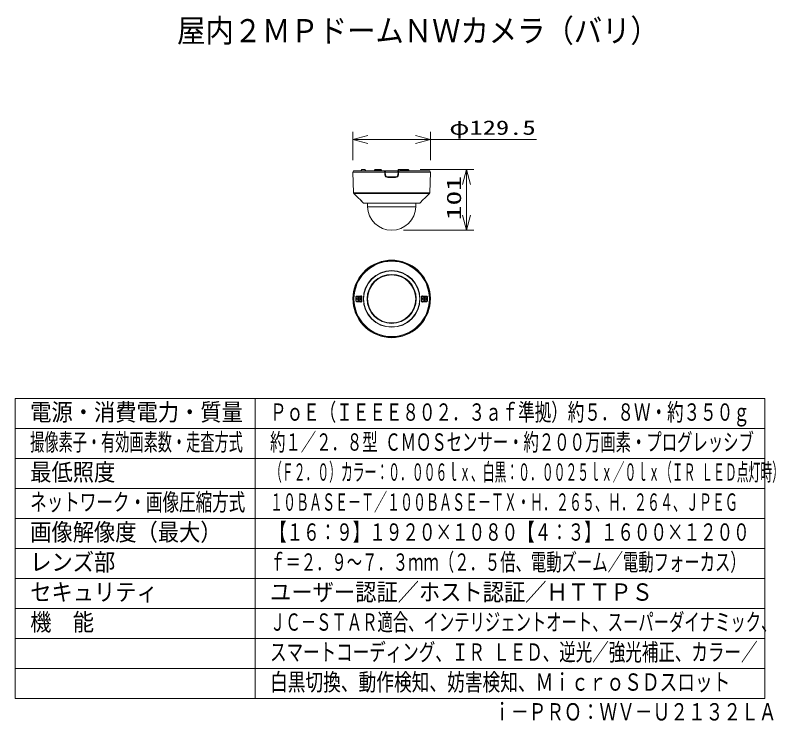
# Model space of a CAD drawing. Units: millimetres on the paper. Extents: x -62 to 64, y -58 to 59.
import ezdxf
from ezdxf.enums import TextEntityAlignment as Align

# ---------------------------------------------------------------- set-up
doc = ezdxf.new("R2010")
doc.units = ezdxf.units.MM
doc.layers.add('0-0_MOJI1', color=7, linetype='Continuous')
doc.layers.add('0-5_相当品', color=4, linetype='Continuous')
for name, color, linetype, lineweight in [('0-1_WAKU', 4, 'Continuous', 9), ('0-2_GAIKEI', 4, 'Continuous', 9), ('0-3_SUNPO', 7, 'Continuous', 9), ('0-4_0', 7, 'Continuous', 9)]:
    doc.layers.add(name, color=color, linetype=linetype, lineweight=lineweight)
doc.styles.add('ＭＳ ゴシック', font='')
doc.styles.get('ＭＳ ゴシック').set_extended_font_data('MS Gothic')

# ---------------------------------------------------------------- blocks, each defined once
blk = doc.blocks.new('_Open30')
at = {"layer": '0-4_0'}
blk.add_line((0, 0), (-1, 0), dxfattribs=at)
blk.add_lwpolyline([(-1, 0.2679), (0, 0), (-1, -0.2679)], dxfattribs=at)

msp = doc.modelspace()

# ---------------------------------------------------------------- linework, layer by layer
at = {"layer": '0-1_WAKU', "color": 3}
for p, q in [((-62.5, -54.618), (-62.5, -4.618)), ((-62.5, -4.618), (62.5, -4.618)), ((-22.5, -54.618), (-22.5, -4.618)), ((62.5, -54.618), (62.5, -4.618)), ((-62.5, -54.618), (62.5, -54.618))]:
    msp.add_line(p, q, dxfattribs=at)
at = {"layer": '0-1_WAKU'}
for p, q in [((-62.5, -9.618), (62.5, -9.618)), ((-62.5, -14.618), (62.5, -14.618)), ((62.5, -19.618), (-62.5, -19.618)), ((62.5, -24.618), (-62.5, -24.618)), ((62.5, -29.618), (-62.5, -29.618)), ((-62.5, -34.618), (62.5, -34.618)), ((-62.5, -39.618), (62.5, -39.618)), ((-62.5, -44.618), (62.5, -44.618)), ((-62.5, -49.618), (62.5, -49.618))]:
    msp.add_line(p, q, dxfattribs=at)
at = {"layer": '0-2_GAIKEI', "color": 7}
for p, q in [((-6.079, 33.345), (-6.185, 33.145)), ((-6.064, 29.681), (-6.185, 33.145)), ((1.373, 33.345), (-6.079, 33.345)), ((6.634, 33.345), (1.555, 33.345)), ((6.62, 29.681), (6.741, 33.145)), ((6.634, 33.345), (6.741, 33.145)), ((-6.064, 29.681), (6.62, 29.681)), ((-5.693, 29.234), (-6.005, 29.546)), ((-5.693, 29.234), (-5.693, 29.241)), ((6.249, 29.234), (6.561, 29.546)), ((6.249, 29.241), (6.249, 29.234)), ((-4.7, 28.256), (-4.711, 28.27)), ((-4.7, 28.256), (-4.7, 28.251)), ((-4.692, 28.244), (-4.691, 28.232)), ((-4.441, 27.982), (-4.691, 28.232)), ((4.962, 27.967), (-4.406, 27.967)), ((-3.732, 27.375), (-3.742, 27.967)), ((4.287, 27.375), (4.298, 27.967)), ((4.997, 27.982), (5.247, 28.232)), ((5.247, 28.232), (5.247, 28.244)), ((5.256, 28.256), (5.253, 28.252)), ((5.255, 28.251), (5.256, 28.256)), ((5.438, 28.449), (5.438, 28.448)), ((-0.869, 18.359), (-0.845, 18.347))]:
    msp.add_line(p, q, dxfattribs=at)
at = {"layer": '0-2_GAIKEI'}
for p, q in [((-6.185, 33.145), (-0.869, 33.145)), ((-4.702, 33.554), (-4.853, 33.345)), ((-4.702, 33.554), (-4.177, 33.554)), ((-4.621, 33.595), (-4.258, 33.595)), ((-4.177, 33.554), (-4.025, 33.345)), ((-2.551, 33.545), (-2.666, 33.345)), ((-2.551, 33.545), (-1.493, 33.545)), ((-2.464, 33.595), (-1.58, 33.595)), ((-1.493, 33.545), (-1.378, 33.345)), ((-0.869, 33.145), (-0.999, 33.345)), ((-0.869, 33.145), (-0.845, 32.69)), ((-0.867, 33.095), (-0.787, 33.095)), ((-0.786, 33.075), (-0.866, 33.075)), ((-0.861, 32.995), (-0.781, 32.995)), ((-0.789, 33.145), (1.345, 33.145)), ((-0.789, 33.145), (-0.766, 32.695)), ((1.345, 33.145), (1.321, 32.695)), ((1.337, 32.995), (1.417, 32.995)), ((1.341, 33.075), (1.421, 33.075)), ((1.342, 33.095), (1.422, 33.095)), ((1.343, 33.107), (1.343, 33.095)), ((1.344, 33.175), (1.344, 33.147)), ((1.369, 33.175), (1.344, 33.175)), ((1.369, 33.175), (1.376, 33.497)), ((1.408, 33.497), (1.376, 33.497)), ((1.425, 33.145), (1.401, 32.69)), ((1.402, 33.175), (1.408, 33.497)), ((1.444, 33.175), (1.402, 33.175)), ((1.555, 33.345), (1.425, 33.145)), ((1.425, 33.145), (6.741, 33.145)), ((1.924, 33.595), (1.474, 33.595)), ((1.67, 33.595), (1.666, 33.345)), ((1.729, 33.595), (1.725, 33.345)), ((1.76, 33.345), (1.762, 33.497)), ((1.946, 33.497), (1.762, 33.497)), ((1.95, 33.345), (1.946, 33.497)), ((2.049, 33.545), (1.949, 33.372)), ((2.049, 33.545), (3.107, 33.545)), ((2.136, 33.595), (3.02, 33.595)), ((3.107, 33.545), (3.222, 33.345)), ((3.26, 33.345), (3.222, 33.345)), ((-0.846, 32.725), (-0.767, 32.725)), ((0.932, 32.325), (-0.376, 32.325)), ((0.932, 32.245), (-0.376, 32.245)), ((-0.361, 32.245), (-0.361, 32.325)), ((-0.303, 32.245), (-0.302, 32.325)), ((-0.022, 32.245), (-0.022, 32.325)), ((0.578, 32.245), (0.578, 32.325)), ((1.208, 32.405), (1.169, 32.405)), ((1.233, 32.355), (1.233, 32.354)), ((1.323, 32.725), (1.402, 32.725)), ((1.329, 32.725), (1.324, 32.456)), ((1.359, 32.518), (1.361, 32.725)), ((-6.005, 29.546), (6.561, 29.546)), ((-4.441, 27.982), (4.997, 27.982)), ((4.287, 27.375), (-3.732, 27.375)), ((-0.789, 18.35), (-0.789, 18.373)), ((-0.766, 18.352), (-0.766, 18.361)), ((-0.376, 18.397), (-0.376, 18.4)), ((0.932, 18.397), (0.932, 18.4)), ((1.345, 18.373), (1.321, 18.361)), ((1.345, 18.35), (1.345, 18.373)), ((2.811, 15.159), (2.814, 15.163)), ((3.656, 14.233), (3.66, 14.235)), ((-3.346, 13.807), (-3.35, 13.81)), ((-5.642, 12.294), (-5.615, 12.267)), ((-5.642, 11.704), (-5.615, 11.731)), ((-5.639, 11.674), (-5.642, 11.704)), ((-5.632, 11.648), (-5.639, 11.674)), ((-5.615, 12.267), (-5.615, 11.731)), ((-4.882, 12.517), (-5.521, 12.483)), ((-5.521, 11.514), (-4.882, 11.481)), ((-4.861, 12.485), (-5.5, 12.452)), ((-5.5, 12.452), (-5.465, 12.416)), ((-5.5, 11.546), (-5.465, 11.581)), ((-5.5, 11.546), (-4.861, 11.513)), ((-4.929, 12.416), (-5.465, 12.416)), ((-5.397, 11.959), (-5.397, 12.039)), ((-5.257, 12.039), (-5.397, 12.039)), ((-5.257, 11.959), (-5.397, 11.959)), ((-5.157, 12.199), (-5.237, 12.199)), ((-5.237, 12.199), (-5.237, 12.059)), ((-5.237, 11.799), (-5.237, 11.939)), ((-5.157, 11.799), (-5.237, 11.799)), ((-5.157, 12.059), (-5.157, 12.199)), ((-5.157, 11.939), (-5.157, 11.799)), ((-4.997, 12.039), (-5.137, 12.039)), ((-4.997, 11.959), (-5.137, 11.959)), ((-4.997, 11.959), (-4.997, 12.039)), ((-4.861, 12.485), (-4.929, 12.416)), ((-4.7, 11.652), (-4.78, 11.731)), ((-4.728, 11.569), (-4.749, 11.548)), ((-3.725, 12.613), (-3.73, 12.613)), ((5.256, 12.346), (5.335, 12.267)), ((5.256, 11.652), (5.335, 11.731)), ((5.335, 12.267), (5.335, 11.731)), ((5.417, 12.485), (5.485, 12.416)), ((5.417, 12.485), (6.056, 12.452)), ((5.417, 11.513), (5.485, 11.581)), ((6.056, 11.546), (5.417, 11.513)), ((5.438, 12.517), (6.077, 12.483)), ((6.077, 11.514), (5.438, 11.481)), ((6.021, 12.416), (5.485, 12.416)), ((6.021, 11.581), (5.485, 11.581)), ((5.553, 11.959), (5.553, 12.039)), ((5.693, 12.039), (5.553, 12.039)), ((5.693, 11.959), (5.553, 11.959)), ((5.793, 12.199), (5.713, 12.199)), ((5.713, 12.199), (5.713, 12.059)), ((5.713, 11.799), (5.713, 11.939)), ((5.793, 11.799), (5.713, 11.799)), ((5.793, 12.059), (5.793, 12.199)), ((5.793, 11.939), (5.793, 11.799)), ((5.953, 12.039), (5.813, 12.039)), ((5.953, 11.959), (5.813, 11.959)), ((5.953, 11.959), (5.953, 12.039)), ((6.056, 12.452), (6.021, 12.416)), ((6.056, 11.546), (6.021, 11.581)), ((6.197, 12.294), (6.17, 12.267)), ((6.17, 12.267), (6.17, 11.731)), ((6.197, 11.704), (6.17, 11.731)), ((0.523, 7.956), (0.524, 7.951)), ((1.748, 8.225), (1.75, 8.22))]:
    msp.add_line(p, q, dxfattribs=at)
for points in [[(1.345, 33.145), (1.243, 33.345), (-0.687, 33.345), (-0.789, 33.145)], [(1.262, 32.381), (1.263, 32.455), (1.223, 32.455)], [(-0.789, 18.373), (-0.766, 18.361), (-0.765, 18.361), (-0.763, 18.36), (-0.751, 18.36), (-0.73, 18.361), (-0.668, 18.368), (-0.533, 18.383), (-0.376, 18.4)], [(1.321, 18.352), (1.321, 18.361), (1.321, 18.361), (1.319, 18.36), (1.306, 18.36), (1.286, 18.361), (1.224, 18.368), (1.089, 18.383), (0.932, 18.4)], [(-5.693, 12.295), (-5.69, 12.329), (-5.681, 12.362), (-5.667, 12.391), (-5.656, 12.408), (-5.644, 12.423), (-5.617, 12.448), (-5.587, 12.466), (-5.555, 12.478), (-5.521, 12.483)], [(-5.521, 11.514), (-5.55, 11.518), (-5.578, 11.527), (-5.606, 11.542), (-5.631, 11.561), (-5.65, 11.582), (-5.667, 11.607), (-5.68, 11.635), (-5.69, 11.668), (-5.693, 11.703)], [(-5.642, 12.294), (-5.639, 12.322), (-5.632, 12.349), (-5.62, 12.374), (-5.605, 12.396), (-5.587, 12.415), (-5.568, 12.429), (-5.552, 12.438), (-5.536, 12.444), (-5.518, 12.449), (-5.5, 12.452)], [(-5.5, 11.546), (-5.529, 11.551), (-5.557, 11.562), (-5.583, 11.579), (-5.606, 11.603), (-5.62, 11.624), (-5.632, 11.648)], [(-4.861, 11.513), (-4.929, 11.581), (-5.465, 11.581)], [(-4.882, 12.517), (-4.85, 12.516), (-4.819, 12.51), (-4.789, 12.499), (-4.76, 12.482), (-4.746, 12.47), (-4.732, 12.456), (-4.716, 12.434), (-4.704, 12.41), (-4.695, 12.382), (-4.692, 12.347)], [(-4.692, 11.65), (-4.695, 11.616), (-4.706, 11.583), (-4.719, 11.559), (-4.735, 11.538), (-4.754, 11.521), (-4.769, 11.51), (-4.784, 11.501), (-4.816, 11.488), (-4.849, 11.482), (-4.882, 11.481)], [(-4.861, 12.485), (-4.825, 12.483), (-4.807, 12.48), (-4.79, 12.474), (-4.774, 12.466), (-4.758, 12.457), (-4.735, 12.436), (-4.724, 12.422), (-4.715, 12.407), (-4.708, 12.392), (-4.704, 12.375), (-4.7, 12.346)], [(-4.749, 11.548), (-4.773, 11.532), (-4.799, 11.52), (-4.829, 11.514), (-4.861, 11.513)], [(-4.7, 12.346), (-4.78, 12.267), (-4.78, 11.731)], [(-4.7, 11.652), (-4.703, 11.623), (-4.712, 11.596), (-4.728, 11.569)], [(5.438, 12.517), (5.406, 12.516), (5.375, 12.51), (5.344, 12.499), (5.316, 12.482), (5.301, 12.47), (5.288, 12.456), (5.272, 12.434), (5.26, 12.41), (5.251, 12.382), (5.247, 12.347)], [(5.247, 11.65), (5.251, 11.616), (5.261, 11.583), (5.275, 11.559), (5.291, 11.538), (5.309, 11.521), (5.324, 11.51), (5.34, 11.501), (5.372, 11.488), (5.404, 11.482), (5.438, 11.481)], [(5.417, 12.485), (5.381, 12.483), (5.363, 12.48), (5.346, 12.474), (5.329, 12.466), (5.314, 12.457), (5.29, 12.436), (5.28, 12.422), (5.271, 12.407), (5.264, 12.392), (5.259, 12.375), (5.256, 12.346)], [(5.256, 11.652), (5.259, 11.623), (5.268, 11.596), (5.284, 11.569), (5.305, 11.548), (5.329, 11.532), (5.354, 11.52), (5.385, 11.514), (5.417, 11.513)], [(6.197, 12.294), (6.195, 12.322), (6.187, 12.349), (6.176, 12.374), (6.161, 12.396), (6.143, 12.415), (6.123, 12.429), (6.108, 12.438), (6.092, 12.444), (6.074, 12.449), (6.056, 12.452)], [(6.056, 11.546), (6.084, 11.551), (6.112, 11.562), (6.139, 11.579), (6.162, 11.603), (6.176, 11.624), (6.187, 11.648), (6.195, 11.674), (6.197, 11.704)], [(6.249, 12.295), (6.245, 12.329), (6.236, 12.362), (6.222, 12.391), (6.212, 12.408), (6.2, 12.423), (6.173, 12.448), (6.143, 12.466), (6.11, 12.478), (6.077, 12.483)], [(6.077, 11.514), (6.106, 11.518), (6.134, 11.527), (6.161, 11.542), (6.187, 11.561), (6.206, 11.582), (6.223, 11.607), (6.236, 11.635), (6.245, 11.668), (6.249, 11.703)]]:
    msp.add_lwpolyline(points, dxfattribs=at)
at = {"layer": '0-2_GAIKEI', "color": 7}
for points in [[(-5.693, 29.241), (-5.693, 29.241), (-5.693, 29.241), (-5.692, 29.241), (-5.691, 29.241), (-5.681, 29.232), (-5.655, 29.21), (-5.59, 29.149), (-5.521, 29.082)], [(-5.686, 29.236), (-5.634, 29.19), (-5.525, 29.085), (-5.521, 29.082)], [(6.249, 29.241), (6.249, 29.241), (6.248, 29.241), (6.248, 29.241), (6.247, 29.241), (6.236, 29.232), (6.211, 29.21), (6.146, 29.149), (6.077, 29.082)], [(6.077, 29.082), (6.187, 29.188), (6.242, 29.236)], [(-4.882, 28.448), (-4.882, 28.449), (-4.819, 28.386), (-4.76, 28.324), (-4.71, 28.269), (-4.695, 28.25), (-4.692, 28.245), (-4.692, 28.245), (-4.692, 28.244)], [(-4.697, 28.252), (-4.748, 28.31), (-4.843, 28.41), (-4.882, 28.448)], [(5.438, 28.449), (5.375, 28.386), (5.316, 28.324), (5.266, 28.269), (5.25, 28.25), (5.248, 28.245), (5.247, 28.245), (5.247, 28.244)], [(5.438, 28.448), (5.326, 28.334), (5.27, 28.273), (5.253, 28.252)], [(-0.845, 18.347), (-0.843, 18.346), (-0.834, 18.346), (-0.818, 18.347), (-0.771, 18.352), (-0.614, 18.37), (-0.376, 18.397)], [(1.425, 18.359), (1.401, 18.347), (1.399, 18.346), (1.39, 18.346), (1.374, 18.347), (1.327, 18.352), (1.17, 18.37), (0.932, 18.397)]]:
    msp.add_lwpolyline(points, dxfattribs=at)
at = {"layer": '0-2_GAIKEI'}
for centre, radius in [((0.278, 11.999), 6.342), ((0.278, 11.999), 6.283), ((0.278, 11.999), 4.719), ((0.278, 11.999), 4.674), ((0.278, 11.999), 4.091), ((0.278, 11.999), 4.055), ((0.278, 11.999), 4.044), ((0.278, 11.999), 4.024), ((0.278, 11.999), 4.009), ((-5.197, 11.999), 0.315), ((5.753, 11.999), 0.315)]:
    msp.add_circle(centre, radius, dxfattribs=at)
for centre, radius, start, end in [((-4.621, 33.495), 0.1, 90, 144), ((-4.258, 33.495), 0.1, 36, 90), ((-2.464, 33.495), 0.1, 90, 150), ((-1.58, 33.495), 0.1, 30, 90), ((2.136, 33.495), 0.1, 90, 150), ((3.02, 33.495), 0.1, 30, 90), ((-0.376, 32.715), 0.47, 178.78093, 183.00007), ((-0.376, 32.715), 0.47, 183.00001, 270), ((-0.376, 32.715), 0.39, 183.00001, 270), ((0.932, 32.715), 0.39, 270, 357), ((0.932, 32.715), 0.47, 270, 357), ((0.932, 32.715), 0.47, 356.99993, 1.21908), ((0.278, 11.999), 6.463, 80.49646, 99.50354), ((0.278, 11.999), 6.434, 84.1662, 95.8338), ((-0.619, 16.086), 0.135, 266.98645, 297.76854), ((2.905, 15.276), 0.15, 216.70968, 231.28048), ((0.278, 11.999), 4.05, 33.47451, 51.28049), ((3.781, 14.315), 0.15, 213.47451, 228.04542), ((0.278, 11.999), 4.05, 153.47451, 171.28049), ((-3.48, 13.874), 0.15, 333.47451, 348.04506), ((106.631, 11.999), 112.324, 179.8491, 180.15091), ((113.911, 11.999), 119.553, 179.85872, 180.14128), ((-5.465, 12.267), 0.15, 90, 180), ((-5.465, 11.731), 0.15, 180, 270), ((-5.257, 12.059), 0.02, 270, 0), ((-5.257, 11.939), 0.02, 0, 90), ((-5.137, 12.059), 0.02, 180, 270), ((-5.137, 11.939), 0.02, 90, 180), ((-4.929, 12.267), 0.15, 0, 90), ((-4.929, 11.731), 0.15, 270, 0), ((-4.692, 12.321), 0.0262, 90, 108.20669), ((-94.282, 11.999), 89.582, 359.77805, 0.22194), ((-4.692, 11.677), 0.0262, 251.79338, 270), ((-102.678, 11.999), 97.987, 359.79615, 0.20371), ((-3.874, 12.635), 0.15, 336.70989, 351.28049), ((103.227, 11.999), 97.981, 179.79615, 180.20374), ((5.248, 12.321), 0.0262, 71.79332, 90), ((5.248, 11.677), 0.0262, 270, 288.20645), ((94.839, 11.999), 89.583, 179.77805, 180.22195), ((5.485, 12.267), 0.15, 90, 180), ((5.485, 11.731), 0.15, 180, 270), ((5.693, 12.059), 0.02, 270, 0), ((5.693, 11.939), 0.02, 0, 90), ((5.813, 12.059), 0.02, 180, 270), ((5.813, 11.939), 0.02, 90, 180), ((6.021, 12.267), 0.15, 0, 90), ((6.021, 11.731), 0.15, 270, 0), ((-113.356, 11.999), 119.554, 359.85872, 0.14128), ((-106.091, 11.999), 112.34, 359.84907, 0.15084), ((4.281, 10.727), 0.15, 147.80637, 176.94862), ((-2.825, 9.168), 0.15, 27.80666, 56.94833), ((0.532, 7.806), 0.15, 93.47451, 108.0456), ((0.278, 11.999), 4.05, 273.47451, 291.28048), ((1.802, 8.085), 0.15, 96.70935, 111.28048)]:
    msp.add_arc(centre, radius, start, end, dxfattribs=at)
at = {"layer": '0-2_GAIKEI', "color": 7}
for centre, radius, start, end in [((-5.864, 29.688), 0.2, 182, 225), ((-5.672, 29.262), 0.03, 225.10044, 246.30128), ((-5.672, 29.255), 0.03, 225.00029, 270), ((6.228, 29.255), 0.03, 270, 314.99969), ((6.227, 29.262), 0.03, 293.64164, 314.89957), ((6.42, 29.688), 0.2, 315, 358), ((518.185, 556.889), 743.538, 225.22343, 225.2928), ((523.06, 561.779), 750.442, 225.22219, 225.29093), ((522.909, 561.626), 750.227, 225.22219, 225.29094), ((-4.67, 28.253), 0.03, 182.99981, 225.00041), ((-4.67, 28.266), 0.0299, 204.13202, 225.231), ((-4.406, 28.017), 0.05, 225, 270), ((4.962, 28.017), 0.05, 270, 315), ((5.225, 28.253), 0.03, 314.99981, 357.00008), ((5.226, 28.266), 0.0299, 314.769, 335.88441), ((-517.629, 556.889), 743.538, 314.7072, 314.77657), ((-522.448, 561.722), 750.363, 314.70907, 314.77782), ((-522.375, 561.649), 750.259, 314.70906, 314.77782), ((0.278, 27.445), 4.01, 181, 359), ((0.278, 11.999), 6.463, 100.22441, 79.77558), ((0.278, 11.999), 6.431, 84.16366, 95.83635)]:
    msp.add_arc(centre, radius, start, end, dxfattribs=at)
at = {"layer": '0-2_GAIKEI'}
for centre, major_axis, ratio, start_param, end_param in [((1.474, 33.495), (-0.0083, -0.0997), 0.977954, 3.2231546, 4.7764976), ((1.506, 33.495), (0, -0.1), 0.97825, 3.1415927, 4.6949357), ((1.741, 33.495), (-0.002, -0.1), 0.207369, 1.5919497, 3.1452927), ((1.926, 33.495), (-0.002, 0.1), 0.207369, 4.7261422, 6.2794853), ((1.209, 32.355), (0, -0.05), 0.469329, 1.5702458, 3.1323155), ((-5.672, 12.294), (0.03, 0), 0.046974, 0.0524179, 2.3550886), ((-5.672, 11.704), (0.03, 0), 0.046975, 3.9280966, 6.2307675), ((-5.5, 12.482), (0.0016, -0.03), 0.703853, 4.6168466, 6.209443), ((-5.5, 11.516), (-0.0016, -0.03), 0.703852, 3.2153361, 4.807932), ((-4.861, 12.515), (0.0015, -0.03), 0.702999, 4.6051731, 6.2095298), ((-4.861, 11.483), (-0.0015, -0.03), 0.702999, 3.2152485, 4.8196055), ((5.417, 12.515), (-0.0015, -0.03), 0.702999, 0.0736556, 1.6780125), ((5.417, 11.483), (0.0015, -0.03), 0.702999, 1.4635798, 3.0679369), ((6.056, 12.482), (-0.0016, -0.03), 0.703852, 0.0737423, 1.6663392), ((6.056, 11.516), (0.0016, -0.03), 0.703852, 1.4752535, 3.0678493), ((6.227, 12.294), (0.03, 0), 0.046975, 0.7865039, 3.0891749), ((6.227, 11.704), (0.03, 0), 0.046975, 3.1940104, 5.4966814)]:
    msp.add_ellipse(centre, major_axis=major_axis, ratio=ratio, start_param=start_param, end_param=end_param, dxfattribs=at)
at = {"layer": '0-3_SUNPO'}
for p, q in [((-6.185, 35.145), (-6.185, 39.845)), ((6.741, 35.145), (6.741, 39.845)), ((-3.685, 38.595), (4.241, 38.595)), ((6.741, 38.595), (24.407, 38.595)), ((5.02, 33.595), (13.991, 33.595)), ((12.741, 25.935), (12.741, 31.095)), ((2.278, 23.435), (13.991, 23.435))]:
    msp.add_line(p, q, dxfattribs=at)

# ---------------------------------------------------------------- block references
at = {"layer": '0-3_SUNPO', "xscale": 2.5, "yscale": 2.5}
for p, rotation in [((-6.185, 38.595), 180), ((12.741, 33.595), 90.00048), ((12.741, 23.435), 270.00048)]:
    msp.add_blockref('_Open30', p, dxfattribs=dict(at, rotation=rotation))
msp.add_blockref('_Open30', (6.741, 38.595), dxfattribs=at)

# ---------------------------------------------------------------- texts
at = {"layer": '0-0_MOJI1', "style": 'ＭＳ ゴシック'}
for s, height, width, p in [('屋内２ＭＰドームＮＷカメラ（バリ）', 3.849, 0.9, (-35.5, 53.642)), ('電源・消費電力・質量', 2.889, 0.9, (-60, -9.173)), ('ＰｏＥ（ＩＥＥＥ８０２．３ａｆ準拠）約５．８Ｗ・約３５０ｇ', 2.889, 0.7, (-20, -9.173)), ('撮像素子・有効画素数・走査方式', 2.889, 0.6, (-60, -14.173)), ('約１／２．８型 ＣＭＯＳセンサー・約２００万画素・プログレッシブ', 2.889, 0.65, (-20, -14.173)), ('最低照度', 2.889, 0.9, (-60, -19.173)), ('（Ｆ２．０）カラー：０．００６ｌｘ、白黒：０．００２５ｌｘ／０ｌｘ（ＩＲ ＬＥＤ点灯時）', 2.889, 0.5, (-20, -19.173)), ('ネットワーク・画像圧縮方式', 2.889, 0.7, (-60, -24.173)), ('１０ＢＡＳＥ－Ｔ／１００ＢＡＳＥ－ＴＸ・Ｈ．２６５、Ｈ．２６４、ＪＰＥＧ', 2.889, 0.55, (-20, -24.173)), ('画像解像度（最大）', 2.889, 0.9, (-60, -29.173)), ('【１６：９】１９２０×１０８０【４：３】１６００×１２００', 2.889, 0.7, (-20, -29.173)), ('レンズ部', 2.889, 0.9, (-60, -34.173)), ('ｆ＝２．９～７．３ｍｍ（２．５倍、電動ズーム／電動フォーカス）', 2.886, 0.65, (-20, -34.173)), ('セキュリティ', 2.889, 0.9, (-60, -39.173)), ('ユーザー認証／ホスト認証／ＨＴＴＰＳ', 2.889, 0.9, (-20, -39.173)), ('機\u3000能', 2.889, 0.9, (-60, -44.173)), ('ＪＣ－ＳＴＡＲ適合、インテリジェントオート、スーパーダイナミック、', 2.886, 0.65, (-20, -44.173)), ('スマートコーディング、ＩＲ ＬＥＤ、逆光／強光補正、カラー／', 2.886, 0.7, (-20, -49.173)), ('白黒切換、動作検知、妨害検知、ＭｉｃｒｏＳＤスロット', 2.886, 0.75, (-20, -54.173))]:
    msp.add_text(s, height=height, dxfattribs=dict(at, width=width)).set_placement(p, align=Align.BOTTOM_LEFT)
at = {"layer": '0-3_SUNPO', "style": 'ＭＳ ゴシック', "width": 1.35}
msp.add_text('φ129.5', height=2.405, dxfattribs=at).set_placement((9.895, 38.632), align=Align.BOTTOM_LEFT)
at = {"layer": '0-3_SUNPO', "style": 'ＭＳ ゴシック', "width": 1.5}
msp.add_text('101', height=2.405, rotation=90, dxfattribs=at).set_placement((12.578, 25.122), align=Align.BOTTOM_LEFT)
at = {"layer": '0-5_相当品', "style": 'ＭＳ ゴシック', "width": 0.75}
msp.add_text('ｉ－ＰＲＯ：ＷＶ－Ｕ２１３２ＬＡ', height=2.886, dxfattribs=at).set_placement((17.22, -59.137), align=Align.BOTTOM_LEFT)

doc.saveas('drawing.dxf')
